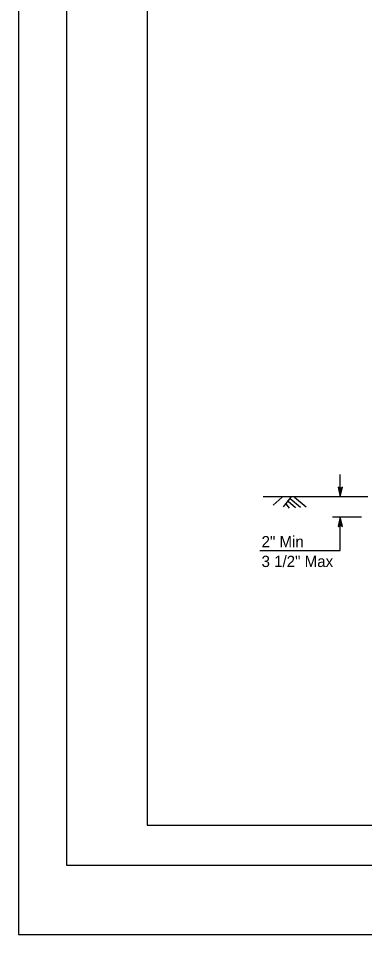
# Model space of a CAD drawing. Extents: x -893 to 867, y -474 to 712.
# Drawn here: x -893 to -679, y -474 to 95 of the extents above; entities that cross this region are included whole.
import ezdxf

# ---------------------------------------------------------------- set-up
doc = ezdxf.new("R2010")
doc.units = 0
for name, color, linetype in [('10 Sheet Format', 7, 'Continuous'), ('56 Stage 3 Anno', 7, 'Continuous'), ('57 Undefined', 7, 'Continuous'), ('60 Nongeo Data', 7, 'Continuous')]:
    doc.layers.add(name, color=color, linetype=linetype)

msp = doc.modelspace()

# ---------------------------------------------------------------- linework, layer by layer
at = {"layer": '10 Sheet Format'}
for p, q in [((-813.45, 643.96), (-813.45, -406.04)), ((-813.45, -406.04), (811.55, -406.04)), ((-813.45, -406.04), (811.55, -406.04))]:
    msp.add_line(p, q, dxfattribs=at)
for points in [[(-893.46, -474.04), (866.54, -474.04), (866.54, 711.96), (-893.46, 711.96)], [(-863.43, 668.96), (836.57, 668.96), (836.57, -431.04), (-863.43, -431.04)], [(-863.43, 668.96), (836.57, 668.96), (836.57, -431.04), (-863.43, -431.04)]]:
    msp.add_lwpolyline(points, close=True, dxfattribs=at)
at = {"layer": '56 Stage 3 Anno'}
for p, q in [((-693.67, -202.01), (-693.67, -188.21)), ((-698.5, -214.51), (-680.43, -214.51)), ((-693.67, -235.49), (-693.67, -214.51)), ((-743.5, -235.49), (-693.67, -235.49))]:
    msp.add_line(p, q, dxfattribs=at)
for points in [[(-694.99, -196.11), (-693.67, -202.01), (-692.36, -196.11), (-692.71, -196.32), (-693.67, -200.64), (-694.64, -196.31), (-694.29, -196.52), (-693.67, -199.29), (-693.06, -196.53), (-693.41, -196.74), (-693.68, -197.93), (-693.94, -196.73), (-693.67, -196.89), (-692.36, -196.11), (-693.67, -196.89)], [(-692.35, -220.42), (-693.67, -214.51), (-694.98, -220.42), (-694.63, -220.21), (-693.68, -215.88), (-692.7, -220.21), (-693.05, -220), (-693.67, -217.23), (-694.28, -220), (-693.93, -219.79), (-693.67, -218.59), (-693.4, -219.79), (-693.67, -219.63), (-694.98, -220.42), (-693.67, -219.63)]]:
    msp.add_lwpolyline(points, close=True, dxfattribs=at)
at = {"layer": '60 Nongeo Data'}
for p, q in [((-676.67, -202.01), (-741.47, -202.01)), ((-729.72, -202.18), (-735.42, -207.25)), ((-724.32, -202.21), (-729.02, -208.2)), ((-725.96, -204.76), (-721.56, -208.77)), ((-724.78, -203.11), (-718.34, -208.42)), ((-722.12, -202.24), (-714.91, -208.17)), ((-727.52, -206.48), (-725.46, -209.01))]:
    msp.add_line(p, q, dxfattribs=at)

# ---------------------------------------------------------------- texts
at = {"layer": '57 Undefined'}
for s, p in [('2" Min', (-742.53, -233.41)), ('3 1/2" Max', (-742.53, -245.66))]:
    msp.add_text(s, height=7, dxfattribs=at).set_placement(p)

doc.saveas('drawing.dxf')
